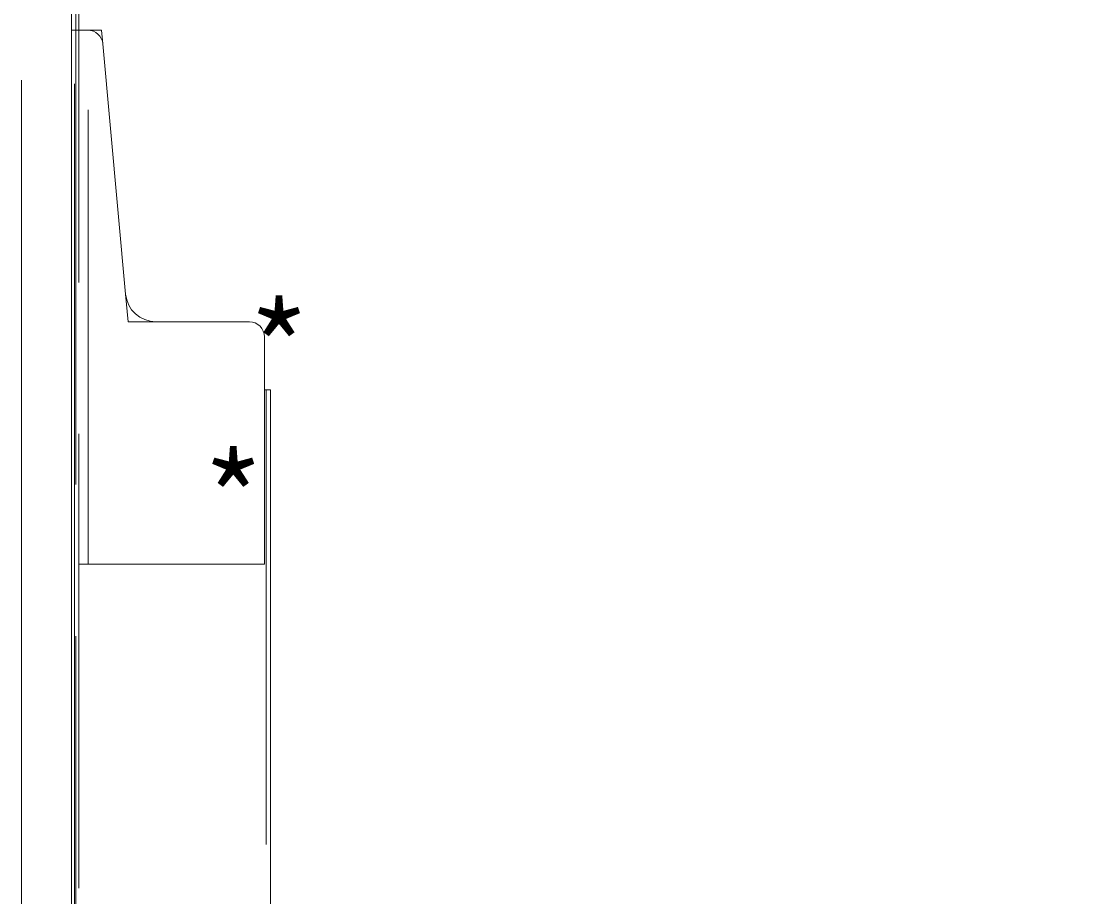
# Model space of a CAD drawing. Units: millimetres at full size, sheet at 1:20; details may follow other scales. Extents: x -4100 to 3700, y -3386 to 2063.
# Drawn here: x -3647.1 to -3506.2, y -2200.2 to -2084.6 of the extents above; entities that cross this region are included whole.
import ezdxf
from ezdxf.enums import TextEntityAlignment as Align

# ---------------------------------------------------------------- set-up
doc = ezdxf.new("R2010")
doc.units = ezdxf.units.MM
doc.header["$LTSCALE"] = 20
for name, pattern in [('CHAIN1', [8, 5, -1, 1, -1]), ('DASHED3', [4, 3, -1]), ('DOUBLE_CHAIN1', [8.8, 5, -1, 0.6, -0.6, 0.6, -1])]:
    doc.linetypes.add(name, pattern=pattern)
doc.layers.add('0-2', color=7, linetype='Continuous', lineweight=9)
doc.styles.add('ＭＳ ゴシック', font='')
doc.styles.get('ＭＳ ゴシック').set_extended_font_data('MS Gothic')

msp = doc.modelspace()

# ---------------------------------------------------------------- linework, layer by layer
at = {"layer": '0-2', "color": 4}
for p, q in [((-3640.48, -2066.88), (-3640.48, -2571.75)), ((-3639.88, -2085.78), (-3639.88, -2066.88)), ((-3639.48, -2067.08), (-3639.48, -2085.78)), ((-3638.31, -2085.78), (-3640.48, -2085.78)), ((-3633.31, -2120.65), (-3636.32, -2087.6)), ((-3616.98, -2124.28), (-3629.33, -2124.28)), ((-3616.98, -2124.28), (-3628.76, -2124.28)), ((-3614.98, -2133.28), (-3614.98, -2126.28)), ((-3614.98, -2133.28), (-3614.18, -2133.28)), ((-3614.18, -2133.28), (-3614.18, -2561.75))]:
    msp.add_line(p, q, dxfattribs=at)
at = {"layer": '0-2', "color": 4, "linetype": 'DASHED3'}
for p, q in [((-3638.28, -2156.28), (-3638.28, -2068.28)), ((-3639.88, -2085.78), (-3639.88, -2571.75)), ((-3639.48, -2199.08), (-3639.48, -2085.78)), ((-3614.98, -2156.28), (-3614.98, -2133.28)), ((-3614.78, -2133.28), (-3614.78, -2561.75)), ((-3614.98, -2156.28), (-3639.48, -2156.28))]:
    msp.add_line(p, q, dxfattribs=at)
at = {"layer": '0-2', "color": 4, "linetype": 'DOUBLE_CHAIN1'}
for p, q in [((-3636.48, -2085.78), (-3638.31, -2085.78)), ((-3636.32, -2087.6), (-3636.48, -2085.78)), ((-3633.31, -2120.65), (-3632.98, -2124.28)), ((-3629.33, -2124.28), (-3632.98, -2124.28))]:
    msp.add_line(p, q, dxfattribs=at)
at = {"layer": '0-2', "color": 6}
for p, q in [((-3647.08, -2092.38), (-3647.08, -2619.49)), ((-3647.08, -2092.38), (-3647.08, -2619.49)), ((-3640.08, -2092.88), (-3640.08, -2619.49)), ((-3640.08, -2092.88), (-3640.08, -2619.49))]:
    msp.add_line(p, q, dxfattribs=at)
at = {"layer": '0-2', "color": 2, "linetype": 'CHAIN1'}
msp.add_arc((-3632.98, -2074.38), 497.96, 270.0929, 359.091, dxfattribs=at)
at = {"layer": '0-2', "color": 4}
for centre, radius, start, end in [((-3638.31, -2087.78), 2, 5.1944, 90), ((-3629.33, -2120.28), 4, 185.1944, 270), ((-3616.98, -2126.28), 2, 0, 90)]:
    msp.add_arc(centre, radius, start, end, dxfattribs=at)

# ---------------------------------------------------------------- texts
at = {"layer": '0-2', "style": 'ＭＳ ゴシック'}
for p in [(-3617.22, -2137.7), (-3623.26, -2157.59)]:
    msp.add_text('*', height=12.21, dxfattribs=at).set_placement(p, align=Align.BOTTOM_LEFT)

doc.saveas('drawing.dxf')
